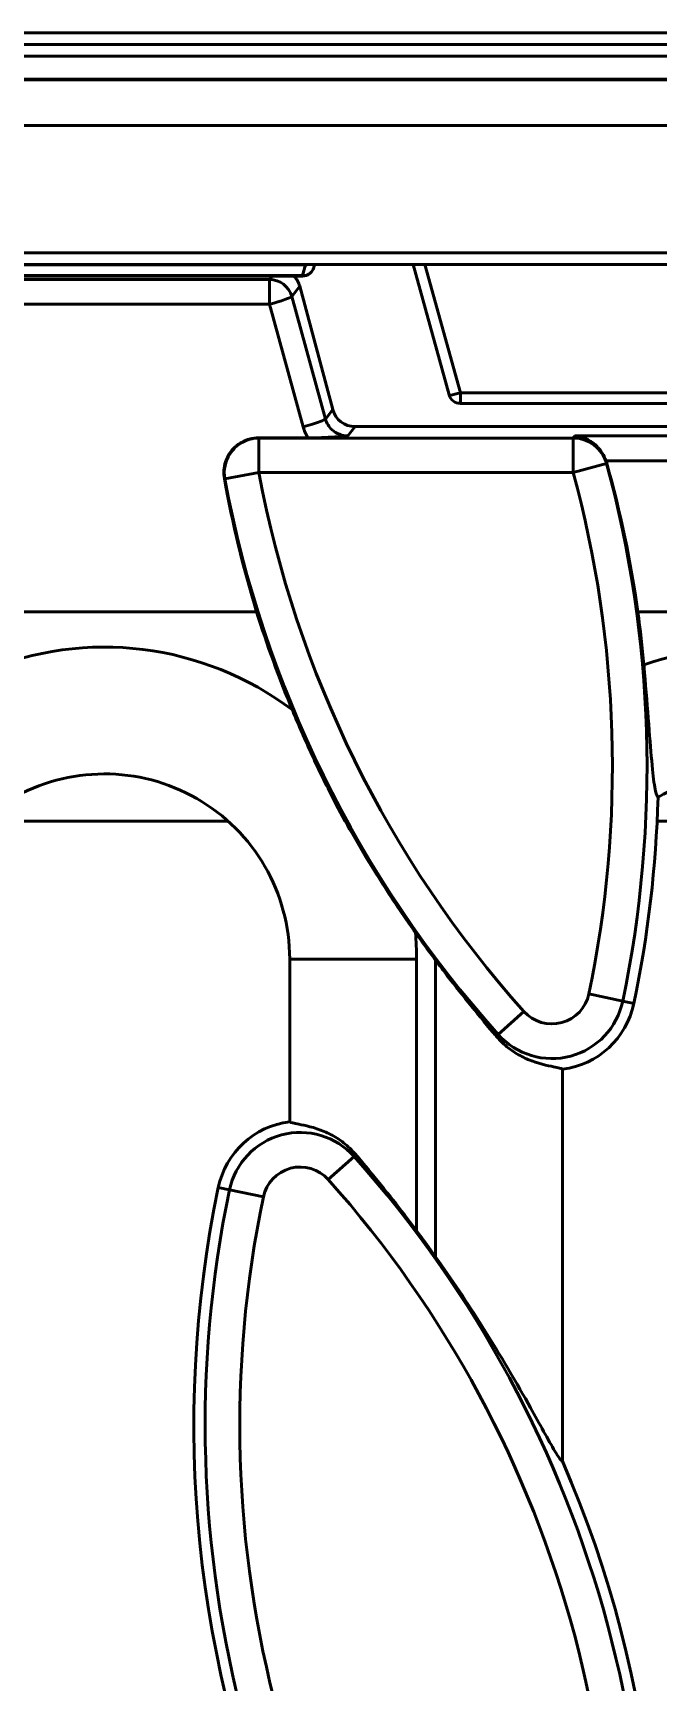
# Model space of a CAD drawing. Header units: millimetres. Extents: x 0 to 2219, y -32 to 1188.
# Drawn here: x 1007.7 to 1034.6, y 527.3 to 598.5 of the extents above; entities that cross this region are included whole.
import ezdxf

# ---------------------------------------------------------------- set-up
doc = ezdxf.new("R2010")
doc.units = ezdxf.units.MM
doc.header["$LTSCALE"] = 2
doc.layers.add('Sichtbar (ISO)', color=7, linetype='Continuous', lineweight=50)
doc.layers.add('Sichtbar schmal (ISO)', color=7, linetype='Continuous', lineweight=50)

msp = doc.modelspace()

# ---------------------------------------------------------------- linework, layer by layer
at = {"layer": 'Sichtbar (ISO)'}
for p, q in [((1097.6788, 598.4711), (597.6788, 598.4711)), ((1097.6788, 596.4711), (597.6788, 596.4711)), ((1097.6788, 594.4711), (597.6788, 594.4711)), ((989.8289, 588.4711), (1019.5288, 588.4711)), ((1019.4192, 588.4585), (989.9384, 588.4585)), ((1019.5288, 588.4711), (1024.4158, 588.4711)), ((1019.7781, 588.3417), (1019.8128, 588.4711)), ((1025.624, 582.8381), (1024.07, 588.4711)), ((1024.5765, 588.4717), (1058.7812, 588.4717)), ((990.0625, 587.9711), (1019.2952, 587.9711)), ((1020.5962, 582.2095), (1019.1699, 587.5327)), ((1026.106, 582.4711), (1056.0293, 582.4711)), ((1054.5856, 581.4711), (1021.5585, 581.4711)), ((1019.5234, 580.9843), (1017.3993, 580.9843)), ((1017.3107, 573.4711), (1004.9211, 573.4711)), ((1047.2004, 573.4711), (1033.773, 573.4711)), ((1018.7387, 558.4711), (1018.7387, 551.4505)), ((1030.5165, 536.7831), (1030.5165, 553.7139))]:
    msp.add_line(p, q, dxfattribs=at)
for centre, radius, start, end in [((1019.2952, 588.4711), 0.5, 270, 345), ((1026.106, 582.9711), 0.5, 195.422768, 270), ((1064.8101, 588.3491), 49.775, 197.391839, 202.585849), ((984.4451, 566.8153), 49.775, 5.029542, 7.684437), ((1010.7387, 558.4711), 8, 0, 120.236291), ((1038.5165, 558.4711), 8, 0, 118.988229), ((984.4451, 566.8153), 50.2124, 348.215004, 358.463386), ((1064.8101, 588.3491), 49.775, 215.261188, 216.964052), ((1030.0628, 557.2978), 3.6124, 277.214909, 348.215004), ((1019.1924, 547.8666), 3.6124, 97.214909, 168.215004), ((1064.8101, 538.3491), 50.2124, 168.215004, 203.432382), ((984.4451, 516.8153), 49.775, 35.357831, 36.964052), ((984.4451, 516.8153), 50.2124, 348.215004, 23.432382)]:
    msp.add_arc(centre, radius, start, end, dxfattribs=at)
for centre, major_axis, ratio, start_param, end_param in [((1019.4326, 588.9842), (-0.1365, -0.5096), 0.947813, 0.2487076, 0.4682626), ((1018.2018, 587.2673), (0.6125, 0.7982), 0.9939744, 5.6316035, 6.1409681), ((1021.5643, 582.4749), (-0.6125, -0.7982), 0.9939744, 5.6316035, 6.9347671), ((1031.0077, 579.4953), (1.4749, -0.0003), 0.9971938, 0.2719747, 0.3500436), ((984.4451, 566.4881), (0, 49.8208), 0.9999784, 4.8530135, 4.984746), ((1064.8101, 588.0228), (0, -49.6794), 0.9999784, 4.8903682, 5.0096603)]:
    msp.add_ellipse(centre, major_axis=major_axis, ratio=ratio, start_param=start_param, end_param=end_param, dxfattribs=at)
msp.add_open_spline([(1024.4158, 588.4711), (1024.4686, 588.4711), (1024.5238, 588.4717), (1024.5765, 588.4717)], degree=3, dxfattribs=at)
for points, knots in [([(1017.3993, 580.9843), (1017.2735, 580.9843), (1017.1478, 580.9683), (1016.8967, 580.9045), (1016.7717, 580.8547), (1016.5002, 580.7015), (1016.3608, 580.5863), (1016.119, 580.301), (1016.027, 580.1331), (1015.9288, 579.8295), (1015.9049, 579.7046), (1015.8894, 579.4614), (1015.8957, 579.3433), (1015.9165, 579.2275)], [0, 0, 0, 0, 0.03774752, 0.03774752, 0.07772789, 0.07772789, 0.13088056, 0.13088056, 0.18960436, 0.18960436, 0.2279931, 0.2279931, 0.2637988, 0.2637988, 0.2637988, 0.2637988]), ([(1019.5231, 580.9843), (1019.6658, 580.9843), (1019.8077, 580.9864), (1020.1816, 580.9961), (1020.3764, 581.0061), (1020.7844, 581.0297), (1021.0237, 581.0505), (1021.2487, 581.0702), (1021.2499, 581.0703), (1021.251, 581.0704)], [0, 0, 0, 0, 0.04266899, 0.04266899, 0.11679249, 0.11679249, 0.27997507, 0.27997507, 0.28081503, 0.28081503, 0.28081503, 0.28081503]), ([(1031.047, 581.0704), (1031.0485, 581.0703), (1031.05, 581.0702), (1031.1785, 581.0598), (1031.3072, 581.0308), (1031.5647, 580.9346), (1031.6954, 580.865), (1031.9587, 580.6707), (1032.0777, 580.5473), (1032.2249, 580.3421), (1032.2708, 580.2672), (1032.3421, 580.127), (1032.3697, 580.0638), (1032.3933, 579.9993)], [-0.18886564, -0.18886564, -0.18886564, -0.18886564, -0.18835359, -0.18835359, -0.14487221, -0.14487221, -0.09946862, -0.09946862, -0.04743712, -0.04743712, -0.02065946, -0.02065946, -0.00001187, -0.00001187, -0.00001187, -0.00001187]), ([(1034.0284, 571.1791), (1034.046, 570.9783), (1034.0634, 570.7771), (1034.1465, 569.7981), (1034.2055, 569.04), (1034.3092, 567.7117), (1034.3547, 567.1354), (1034.443, 566.2561), (1034.4854, 565.9316), (1034.5667, 565.5787), (1034.6021, 565.4936), (1034.6394, 565.4688)], [-2.65525649, -2.65525649, -2.65525649, -2.65525649, -2.594613, -2.594613, -2.35929257, -2.35929257, -2.14085408, -2.14085408, -1.94947542, -1.94947542, -1.81657041, -1.81657041, -1.81657041, -1.81657041]), ([(1024.1674, 559.6137), (1024.0645, 559.7596), (1023.9638, 559.9031), (1023.3606, 560.7721), (1022.8687, 561.5148), (1022.0615, 562.8156), (1021.7528, 563.3348), (1021.1645, 564.3747), (1020.9006, 564.8626), (1020.3091, 566.0085), (1019.9982, 566.6483), (1019.4099, 567.9242), (1019.1261, 568.5748), (1018.8526, 569.2321)], [-4.26618003, -4.26618003, -4.26618003, -4.26618003, -4.22163564, -4.22163564, -3.99090017, -3.99090017, -3.83799471, -3.83799471, -3.69946469, -3.69946469, -3.52816137, -3.52816137, -3.35501844, -3.35501844, -3.35501844, -3.35501844]), ([(1027.6523, 555.1437), (1027.6078, 555.1965), (1027.5633, 555.2497), (1026.8119, 556.1477), (1026.0768, 557.0608), (1025.2934, 558.0826), (1025.1667, 558.2495), (1025.0392, 558.4187)], [0.70958265, 0.70958265, 0.70958265, 0.70958265, 0.73010989, 0.73010989, 1.0546565, 1.0546565, 1.11670002, 1.11670002, 1.11670002, 1.11670002]), ([(1030.5165, 553.7139), (1030.4661, 553.7526), (1030.3372, 553.7841), (1029.8615, 553.8766), (1029.4639, 553.9523), (1028.8561, 554.2113), (1028.6649, 554.3068), (1028.2812, 554.5501), (1028.0892, 554.6986), (1027.83, 554.9445), (1027.7395, 555.0407), (1027.6523, 555.1437)], [0.04336489, 0.04336489, 0.04336489, 0.04336489, 0.19996601, 0.19996601, 0.39993202, 0.39993202, 0.47560066, 0.47560066, 0.55126929, 0.55126929, 0.59299387, 0.59299387, 0.59299387, 0.59299387]), ([(1018.7387, 551.4505), (1018.7891, 551.4118), (1018.918, 551.3803), (1019.3936, 551.2878), (1019.7913, 551.2121), (1020.3991, 550.9531), (1020.5902, 550.8576), (1020.974, 550.6143), (1021.1659, 550.4658), (1021.4251, 550.2199), (1021.5156, 550.1237), (1021.6029, 550.0207)], [0.04336489, 0.04336489, 0.04336489, 0.04336489, 0.19996601, 0.19996601, 0.39993202, 0.39993202, 0.47560066, 0.47560066, 0.55126929, 0.55126929, 0.59299387, 0.59299387, 0.59299387, 0.59299387]), ([(1021.6029, 550.0207), (1021.6473, 549.9679), (1021.6919, 549.9147), (1022.4433, 549.0167), (1023.1784, 548.1036), (1023.9618, 547.0818), (1024.0885, 546.9149), (1024.2159, 546.7457)], [0.70958265, 0.70958265, 0.70958265, 0.70958265, 0.73010989, 0.73010989, 1.0546565, 1.0546565, 1.11670002, 1.11670002, 1.11670002, 1.11670002]), ([(1025.0392, 545.6192), (1025.7222, 544.6552), (1026.4188, 543.6179), (1027.8423, 541.359), (1028.5506, 540.1381), (1029.5116, 538.4204), (1029.918, 537.6704), (1030.262, 537.0946), (1030.3392, 536.9722), (1030.4543, 536.8181), (1030.4943, 536.7813), (1030.5165, 536.7831)], [-1.1741314, -1.1741314, -1.1741314, -1.1741314, -0.8282199, -0.8282199, -0.4165788, -0.4165788, -0.1554996, -0.1554996, -0.0777498, -0.0777498, -0.0059838, -0.0059838, -0.0059838, -0.0059838])]:
    msp.add_open_spline(points, degree=3, knots=knots, dxfattribs=at)
at = {"layer": 'Sichtbar schmal (ISO)'}
for p, q in [((597.6788, 597.9711), (1097.6788, 597.9711)), ((1097.6788, 597.4711), (597.6788, 597.4711)), ((597.6788, 596.4454), (1097.6788, 596.4454)), ((1097.6788, 588.9711), (597.6788, 588.9711)), ((1019.4192, 588.4585), (1019.2952, 587.9956)), ((1026.106, 582.9275), (1024.5765, 588.4717)), ((1017.8661, 587.826), (865.0973, 587.826)), ((1019.2952, 587.9956), (990.0625, 587.9956)), ((1017.9774, 587.9711), (1017.8661, 587.826)), ((1017.8661, 586.755), (1017.8661, 587.826)), ((1019.2952, 587.9711), (1019.2952, 587.9956)), ((1018.8284, 587.0877), (1019.1699, 587.5327)), ((1020.2814, 581.7991), (1018.8284, 587.0877)), ((999.2607, 586.755), (1017.8661, 586.755)), ((1017.8661, 586.755), (1019.3191, 581.4664)), ((1026.106, 582.9275), (1026.106, 582.4711)), ((1056.2346, 582.9275), (1026.106, 582.9275)), ((1020.5962, 582.2095), (1020.2814, 581.7991)), ((1021.251, 581.0704), (1021.5585, 581.4711)), ((1017.4064, 580.9785), (1017.3993, 580.9843)), ((1017.4064, 580.9785), (1030.9768, 580.9785)), ((1017.4064, 580.9785), (1017.4064, 579.4842)), ((1030.9812, 580.9843), (1030.9768, 580.9785)), ((1030.9768, 579.4842), (1030.9768, 580.9785)), ((1046.4439, 581.0704), (1031.047, 581.0704)), ((1032.4186, 579.8767), (1030.9768, 579.4842)), ((1032.3933, 579.9993), (1045.1442, 579.9993)), ((1032.4186, 579.8767), (1032.4285, 579.89)), ((1015.9165, 579.2275), (1015.9375, 579.2095)), ((1017.4064, 579.4842), (1015.9375, 579.2095)), ((1017.4064, 579.4842), (1030.9768, 579.4842)), ((1016.0727, 564.4334), (1006.7793, 564.4334)), ((1043.8505, 564.4334), (1034.601, 564.4334)), ((1024.2159, 558.4711), (1018.7387, 558.4711)), ((1024.2159, 546.7457), (1024.2159, 558.4711)), ((1025.0392, 558.4187), (1025.0392, 545.6192)), ((1031.654, 556.9658), (1033.1168, 556.6606)), ((1033.1168, 556.6606), (1033.5991, 556.56)), ((1027.7365, 555.2189), (1028.8507, 556.2146)), ((1027.7365, 555.2189), (1027.6523, 555.1437)), ((1021.5187, 549.9455), (1020.4044, 548.9498)), ((1021.5187, 549.9455), (1021.6029, 550.0207)), ((1016.1384, 548.5038), (1015.6561, 548.6044)), ((1016.1384, 548.5038), (1017.6011, 548.1986))]:
    msp.add_line(p, q, dxfattribs=at)
for centre, radius, start, end in [((984.4451, 566.8153), 49.7198, 348.215004, 15.230336), ((1064.8101, 588.3491), 49.7198, 190.592451, 221.784996), ((1064.8101, 588.3491), 48.2255, 190.592451, 221.784996), ((984.4451, 566.8153), 48.2255, 348.215004, 15.230336), ((1010.7387, 558.4711), 13.4772, 52.983411, 112.865234), ((1038.5165, 558.4711), 13.4772, 0, 109.451695), ((1010.7387, 558.4711), 13.4772, 0, 4.863626), ((1030.0628, 557.2978), 1.6255, 221.784996, 348.215004), ((1030.0628, 557.2978), 3.1198, 221.784996, 348.215004), ((1019.1924, 547.8666), 3.1198, 41.784996, 168.215004), ((984.4451, 516.8153), 49.7198, 348.215004, 41.784996), ((1019.1924, 547.8666), 1.6255, 41.784996, 168.215004), ((1064.8101, 538.3491), 49.7198, 168.215004, 221.784996), ((984.4451, 516.8153), 48.2255, 348.215004, 41.784996), ((1064.8101, 538.3491), 48.2255, 168.215004, 221.784996)]:
    msp.add_arc(centre, radius, start, end, dxfattribs=at)
for centre, major_axis, ratio, start_param, end_param in [((1019.2952, 588.4711), (0.483, -0.1294), 0.947813, 4.9610966, 6.2831853), ((1017.8661, 586.8298), (0.7934, -0.6088), 0.9939744, 0.9192145, 2.2223781), ((1017.8661, 586.8298), (0.9643, 0.2649), 0.0721967, 4.6925556, 6.1956899), ((1026.106, 582.9711), (-0.482, -0.133), 0.0840398, 0, 1.5476161), ((1021.2527, 581.9939), (-1.9978, -0.1645), 0.9949797, 0.185051, 0.4481556)]:
    msp.add_ellipse(centre, major_axis=major_axis, ratio=ratio, start_param=start_param, end_param=end_param, dxfattribs=at)
for points, knots in [([(1019.3191, 581.4664), (1019.5953, 581.5419), (1019.8688, 581.6264), (1020.0492, 581.6918), (1020.1845, 581.7409), (1020.2674, 581.7793), (1020.2814, 581.7991)], [0, 0, 0, 0, 0.5714286, 0.5714286, 0.5714286, 1, 1, 1, 1]), ([(1021.251, 581.0704), (1021.0011, 581.0689), (1020.5664, 581.2358), (1020.3306, 581.6202), (1020.2814, 581.7991)], [0, 0, 0, 0, 0.5714286, 1, 1, 1, 1]), ([(1017.4064, 580.9785), (1017.1464, 580.9761), (1016.9027, 580.906), (1016.6929, 580.7895), (1016.4717, 580.6667), (1016.2867, 580.4918), (1016.1531, 580.2824), (1015.96, 579.9797), (1015.8682, 579.5998), (1015.9375, 579.2095)], [0, 0, 0, 0, 0.2794038, 0.2794038, 0.2794038, 0.5740702, 0.5740702, 0.5740702, 1, 1, 1, 1]), ([(1030.9768, 580.9785), (1031.3471, 580.9763), (1031.7159, 580.8307), (1031.9885, 580.5795), (1032.1929, 580.3911), (1032.3441, 580.1443), (1032.4186, 579.8767)], [0, 0, 0, 0, 0.5714286, 0.5714286, 0.5714286, 1, 1, 1, 1])]:
    msp.add_open_spline(points, degree=3, knots=knots, dxfattribs=at)
msp.add_open_spline([(1031.047, 581.0704), (1031.0251, 581.0417), (1031.0032, 581.013), (1030.9812, 580.9843)], degree=3, dxfattribs=at)

doc.saveas('drawing.dxf')
